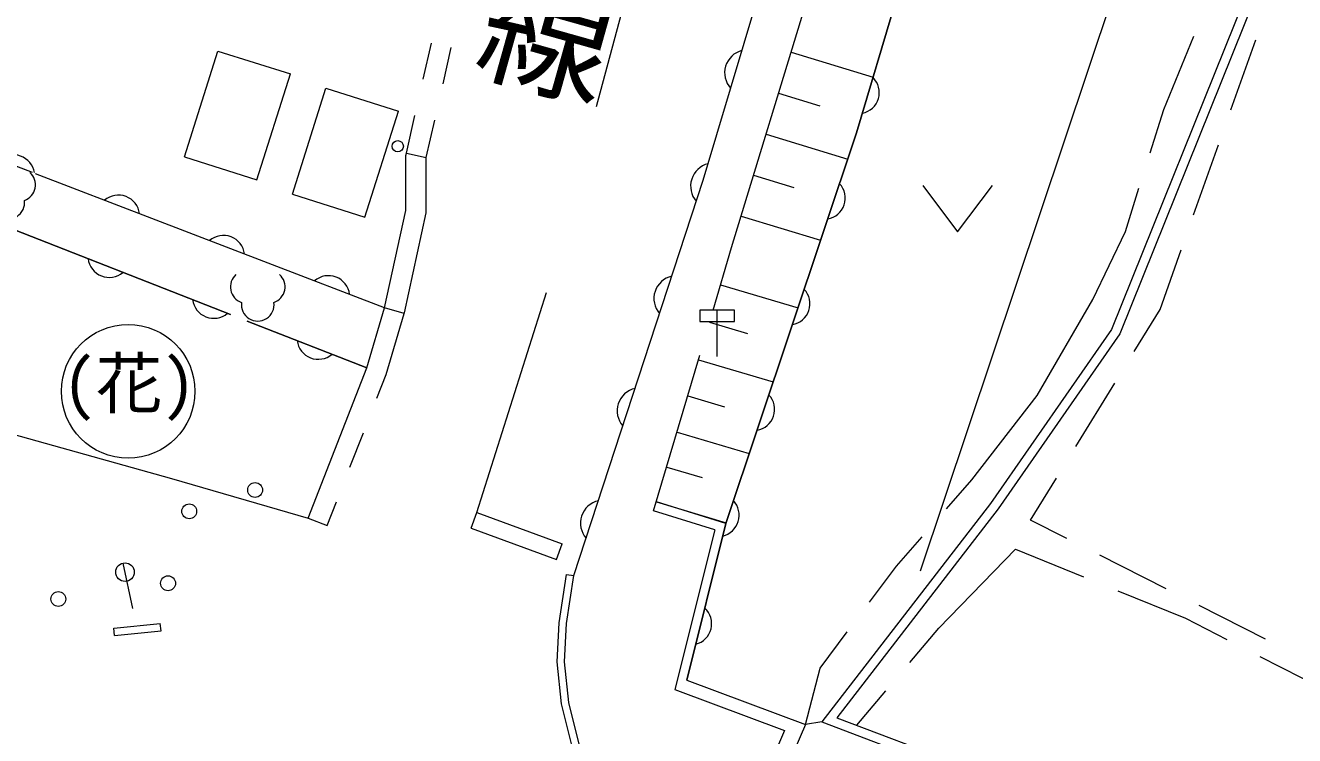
# Model space of a CAD drawing. Units: millimetres, scale not verified. Extents: x 40000 to 680000, y 20000 to 380000.
# Drawn here: x 179640 to 213828, y 295738 to 314852 of the extents above; entities that cross this region are included whole.
import ezdxf
from ezdxf.enums import TextEntityAlignment as Align

# ---------------------------------------------------------------- set-up
doc = ezdxf.new("R2010")
doc.units = ezdxf.units.MM
doc.header["$LTSCALE"] = 1000
for name, color, linetype, lineweight in [('M-BGD', 7, 'Continuous', 13), ('M-BGD-HTXT', 7, 'Continuous', 13), ('M-STR-HTXT', 7, 'Continuous', 13)]:
    doc.layers.add(name, color=color, linetype=linetype, lineweight=lineweight)
doc.styles.add('@ＭＳ ゴシック', font='')
doc.styles.add('ＭＳ ゴシック', font='')
doc.styles.get('@ＭＳ ゴシック').set_extended_font_data('@MS Gothic')
doc.styles.get('ＭＳ ゴシック').set_extended_font_data('MS Gothic')

# ---------------------------------------------------------------- blocks, each defined once
blk = doc.blocks.new('道路標識\u3000規制')
at = {"color": 7, "linetype": 'Continuous', "lineweight": 13}
blk.add_line((0, 0), (0, 2.5), dxfattribs=at)
blk.add_circle((0, 2), 0.5, dxfattribs=at)
blk = doc.blocks.new('園庭')
at = {"color": 7, "linetype": 'Continuous', "lineweight": 13}
for centre, start, end in [((-0.4, 0.4), 131.4195, 251.1424), ((0.4, 0.4), 288.8576, 48.5806), ((0, -0.25), 172.1402, 7.8598)]:
    blk.add_arc(centre, 0.6, start, end, dxfattribs=at)
blk = doc.blocks.new('畑')
at = {"color": 7, "linetype": 'Continuous', "lineweight": 13}
for p, q in [((-1.5, 1), (0, -1)), ((0, -1), (1.5, 1))]:
    blk.add_line(p, q, dxfattribs=at)

msp = doc.modelspace()

# ---------------------------------------------------------------- linework, layer by layer
at = {"layer": 'M-BGD'}
for p, q in [((197894, 310687), (201070, 321285)), ((197894, 310687), (201070, 321285)), ((198663, 308874), (202301, 320831)), ((204473, 320152), (202027, 311957)), ((195023, 312672), (196281, 317363)), ((213143, 317217), (208900, 306669)), ((213375, 317124), (209121, 306549)), ((210303, 312593), (211111, 314560)), ((190354, 313402), (190577, 314377)), ((190891, 313280), (191113, 314255)), ((212113, 312579), (212782, 314464)), ((183925, 311314), (184826, 314163)), ((184826, 314163), (186781, 313545)), ((179830, 310892), (172822, 313580)), ((185879, 310695), (186781, 313545)), ((186833, 310311), (187734, 313160)), ((187734, 313160), (189689, 312542)), ((188788, 309693), (189689, 312542)), ((209936, 311425), (210303, 312593)), ((189902, 311415), (190132, 312427)), ((190438, 311293), (190668, 312305)), ((202027, 311957), (198509, 301444)), ((211108, 309752), (211778, 311637)), ((183925, 311314), (185879, 310695)), ((189888, 311355), (189902, 311415)), ((189888, 309868), (189888, 311355)), ((189902, 311415), (190438, 311293)), ((190438, 309808), (190438, 311293)), ((189316, 307255), (179912, 310861)), ((189316, 307255), (179912, 310861)), ((194415, 300043), (197894, 310687)), ((194415, 300043), (197894, 310687)), ((209269, 309303), (209636, 310471)), ((186833, 310311), (188788, 309693)), ((189316, 307255), (189888, 309868)), ((189849, 307118), (190438, 309808)), ((185164, 307072), (178596, 309642)), ((178596, 309642), (185164, 307072)), ((208394, 307474), (209269, 309303)), ((198164, 307192), (198663, 308874)), ((210203, 307206), (210773, 308810)), ((191799, 301745), (193678, 307666)), ((206893, 304890), (208394, 307474)), ((188839, 305634), (189316, 307255)), ((189843, 307100), (189316, 307255)), ((189360, 305456), (189843, 307100)), ((189843, 307100), (189849, 307118)), ((198272, 307192), (197803, 307192)), ((197803, 307192), (197803, 306880)), ((198272, 305942), (198272, 307192)), ((198741, 307192), (198272, 307192)), ((198741, 306880), (198741, 307192)), ((209509, 306076), (210203, 307206)), ((188839, 305634), (185614, 306896)), ((185614, 306896), (188839, 305634)), ((197803, 306880), (198741, 306880)), ((208900, 306669), (205640, 301986)), ((209121, 306549), (205842, 301838)), ((196562, 301786), (197803, 305975)), ((187256, 301591), (188839, 305634)), ((189111, 304820), (189360, 305456)), ((207937, 303521), (208985, 305225)), ((205134, 302624), (206893, 304890)), ((178312, 304127), (183576, 302659)), ((188382, 302958), (188746, 303889)), ((183576, 302659), (187256, 301591)), ((204449, 301838), (205134, 302624)), ((206718, 301540), (207413, 302669)), ((187768, 301391), (188017, 302026)), ((198509, 301444), (196636, 302025)), ((205640, 301986), (201091, 296106)), ((187256, 301591), (187768, 301391)), ((191644, 301322), (191799, 301745)), ((191799, 301745), (194103, 300902)), ((198209, 301275), (196562, 301786)), ((205842, 301838), (201495, 296220)), ((207691, 301046), (206718, 301540)), ((191644, 301322), (193948, 300480)), ((198209, 301275), (197134, 296974)), ((198509, 301444), (197455, 297228)), ((193948, 300480), (194103, 300902)), ((203107, 300298), (203792, 301084)), ((204242, 298626), (206310, 300753)), ((206310, 300753), (208137, 300012)), ((210366, 299688), (208582, 300593)), ((202378, 299327), (203107, 300298)), ((194014, 298777), (194217, 300074)), ((194213, 298757), (194415, 300043)), ((194217, 300074), (194415, 300043)), ((209064, 299636), (210891, 298894)), ((213040, 298329), (211257, 299235)), ((210891, 298894), (212002, 298326)), ((182019, 298632), (183274, 298756)), ((182039, 298433), (182019, 298632)), ((182039, 298433), (183294, 298557)), ((183294, 298557), (183274, 298756)), ((193963, 297722), (194014, 298777)), ((194163, 297727), (194213, 298757)), ((201049, 297555), (201778, 298527)), ((203463, 297703), (204242, 298626)), ((212892, 297870), (214672, 296958)), ((194077, 296590), (193963, 297722)), ((194275, 296625), (194163, 297727)), ((200654, 296038), (201049, 297555)), ((197455, 297228), (200654, 296038)), ((197134, 296974), (200092, 295874)), ((202038, 296016), (202817, 296939)), ((194433, 295192), (194077, 296590)), ((194622, 295260), (194275, 296625)), ((201091, 296106), (200654, 296038)), ((201091, 296106), (207802, 293573)), ((201495, 296220), (207889, 293807)), ((200092, 295874), (199324, 294114)), ((200654, 296038), (199863, 294223))]:
    msp.add_line(p, q, dxfattribs=at)
msp.add_lwpolyline([(179830, 310892), (172822, 313580), (144154, 324865)], dxfattribs=at)
for centre, radius in [((189671, 311601), 150), ((182409, 305004), 1800), ((185829, 302347), 200), ((184053, 301773), 200), ((183484, 299838), 200), ((180528, 299414), 200)]:
    msp.add_circle(centre, radius, dxfattribs=at)
for centre, radius, start, end in [((199093, 313578), 618, 104.3033, 222.3408), ((179317, 310795), 575, 9.767, 130.4515), ((198184, 310525), 625, 104.5107, 220.526), ((182145, 309710), 575, 7.5881, 130.4515), ((184974, 308625), 575, 7.5881, 130.4515), ((181897, 308644), 574, 187.1125, 310.1468), ((187803, 307541), 575, 7.5881, 130.4515), ((197188, 307501), 618, 102.8767, 220.9142), ((184714, 307542), 574, 187.1125, 310.1468), ((187530, 306440), 574, 187.1125, 310.1468), ((196199, 304478), 618, 102.8767, 220.9142), ((195211, 301455), 618, 102.8767, 220.9142)]:
    msp.add_arc(centre, radius, start, end, dxfattribs=at)
at = {"layer": 'M-BGD-HTXT'}
for p, q in [((202027, 311957), (204473, 320152)), ((200264, 314136), (202477, 313463)), ((199927, 313030), (201037, 312692)), ((198509, 301444), (202027, 311957)), ((199591, 311923), (201792, 311253)), ((199256, 310823), (200341, 310492)), ((198921, 309722), (201061, 309071)), ((198366, 307870), (200453, 307252)), ((198068, 306862), (199093, 306559)), ((197769, 305854), (199785, 305257)), ((197481, 304880), (198472, 304587)), ((197193, 303907), (199140, 303330)), ((196914, 302966), (197871, 302683)), ((196636, 302025), (198517, 301468)), ((197455, 297228), (198509, 301444))]:
    msp.add_line(p, q, dxfattribs=at)
for centre, radius, start, end in [((202075, 313046), 566, 281.4234, 45.3433), ((201159, 310201), 566, 279.535, 43.4549), ((200208, 307358), 566, 279.535, 43.4549), ((199256, 304515), 566, 279.535, 43.4549), ((198286, 301670), 581, 283.7912, 42.3167), ((197560, 298747), 566, 284.0038, 47.9237)]:
    msp.add_arc(centre, radius, start, end, dxfattribs=at)
at = {"layer": 'M-STR-HTXT'}
msp.add_line((203748, 300168), (218018, 342722), dxfattribs=at)

# ---------------------------------------------------------------- block references
at = {"layer": 'M-BGD'}
for name, p, xscale, yscale in [('園庭', (179177, 310267), 735.412, 735.412), ('畑', (204751, 309920), 625, 625), ('園庭', (185899, 307521), 735.412, 735.412)]:
    msp.add_blockref(name, p, dxfattribs=dict(at, xscale=xscale, yscale=yscale))
at = {"layer": 'M-BGD', "xscale": 500, "yscale": 500, "rotation": 11.94735}
msp.add_blockref('道路標識\u3000規制', (182531, 299159), dxfattribs=at)

# ---------------------------------------------------------------- texts
at = {"layer": 'M-BGD', "style": 'ＭＳ ゴシック'}
msp.add_text('(花)', height=1320, dxfattribs=at).set_placement((182435, 304162), align=Align.BOTTOM_CENTER)
at = {"layer": 'M-BGD-HTXT', "style": '@ＭＳ ゴシック'}
msp.add_text('市道今宿東南線', height=2566, rotation=254.316, dxfattribs=at).set_placement((194528, 325238), align=Align.BOTTOM_CENTER)

doc.saveas('drawing.dxf')
